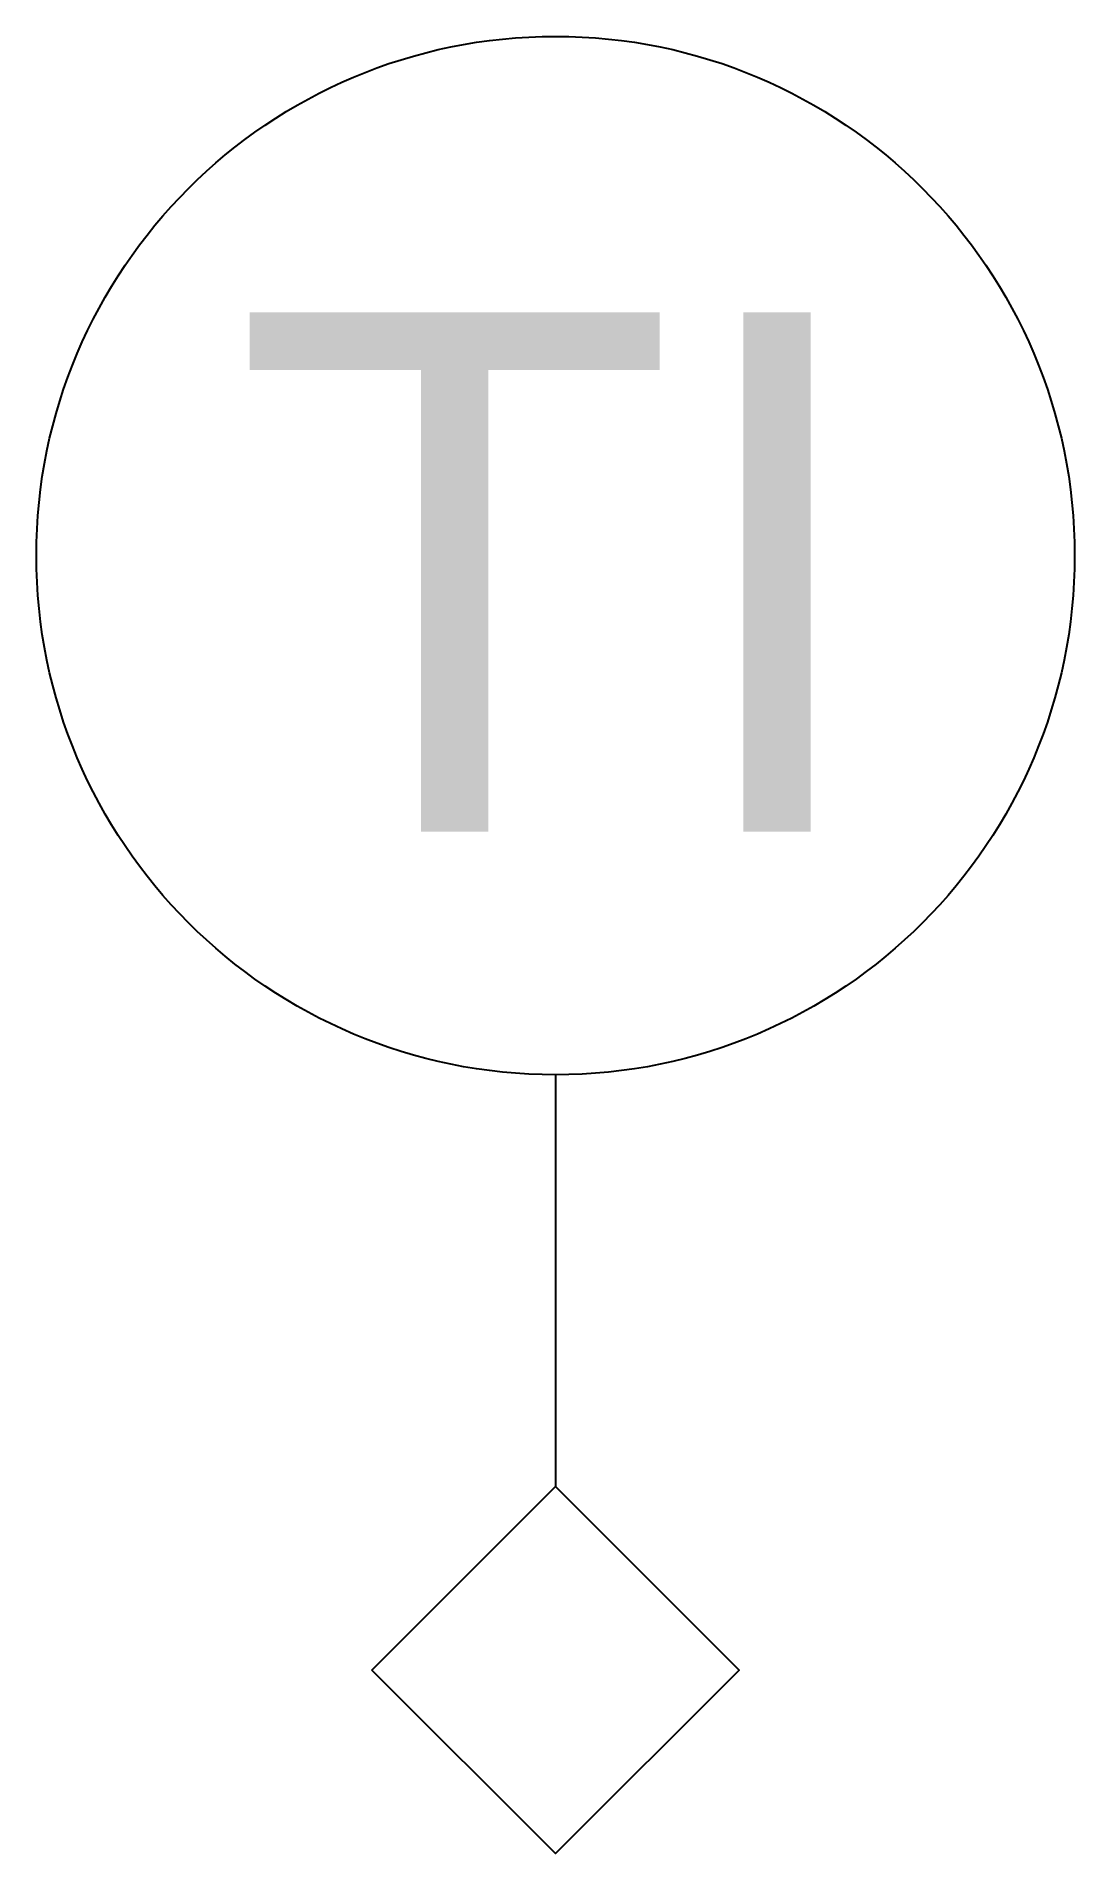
# Model space of a CAD drawing. Header units: millimetres. Extents: x -100 to 100, y 0 to 350.
import ezdxf
from ezdxf.enums import TextEntityAlignment as Align

# ---------------------------------------------------------------- set-up
doc = ezdxf.new("R2010")
doc.units = ezdxf.units.MM
doc.styles.add('EHS_Text', font='arial.ttf')

msp = doc.modelspace()

# ---------------------------------------------------------------- linework, layer by layer
at = {"color": 0, "linetype": 'ByBlock', "lineweight": -2}
msp.add_line((0, 150), (0, 70.71), dxfattribs=at)
msp.add_lwpolyline([(-35.36, 35.36), (0, 70.71), (35.36, 35.36), (0, 0), (-35.36, 35.36)], dxfattribs=at)
msp.add_circle((0, 250), 100, dxfattribs=at)

# ---------------------------------------------------------------- texts
at = {"color": 0, "linetype": 'ByBlock', "lineweight": -2, "style": 'EHS_Text'}
msp.add_text('TI', height=100, dxfattribs=at).set_placement((0, 246.82), align=Align.MIDDLE_CENTER)

doc.saveas('drawing.dxf')
